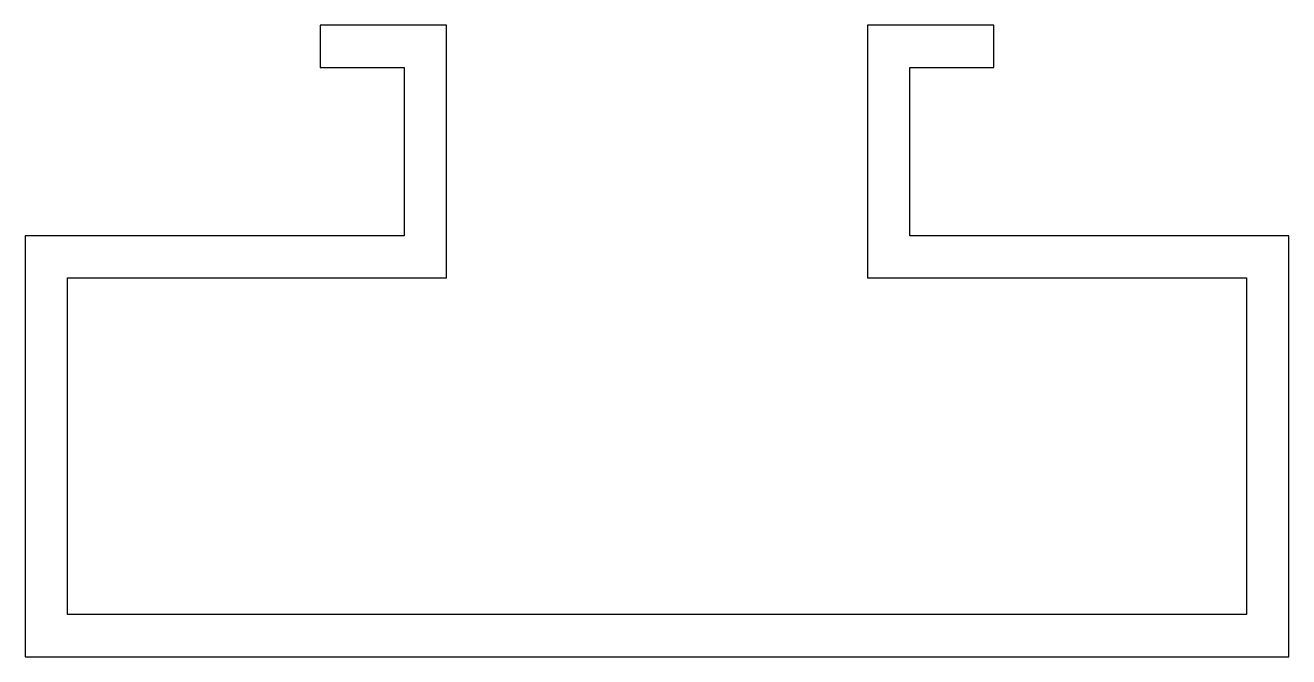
# Model space of a CAD drawing. Extents: x 215.8 to 245.8, y 301.6 to 316.6.
import ezdxf

# ---------------------------------------------------------------- set-up
doc = ezdxf.new("R2010")
doc.units = 0
doc.layers.get('0').update_dxf_attribs({"linetype": 'CONTINUOUS'})

msp = doc.modelspace()

# ---------------------------------------------------------------- linework, layer by layer
msp.add_lwpolyline([(216.769, 302.612), (216.769, 310.612), (225.769, 310.612), (225.769, 316.612), (222.769, 316.612), (222.769, 315.612), (224.769, 315.612), (224.769, 311.612), (215.769, 311.612), (215.769, 301.612), (245.769, 301.612), (245.769, 311.612), (236.769, 311.612), (236.769, 315.612), (238.769, 315.612), (238.769, 316.612), (235.769, 316.612), (235.769, 310.612), (244.769, 310.612), (244.769, 302.612)], close=True)

doc.saveas('drawing.dxf')
